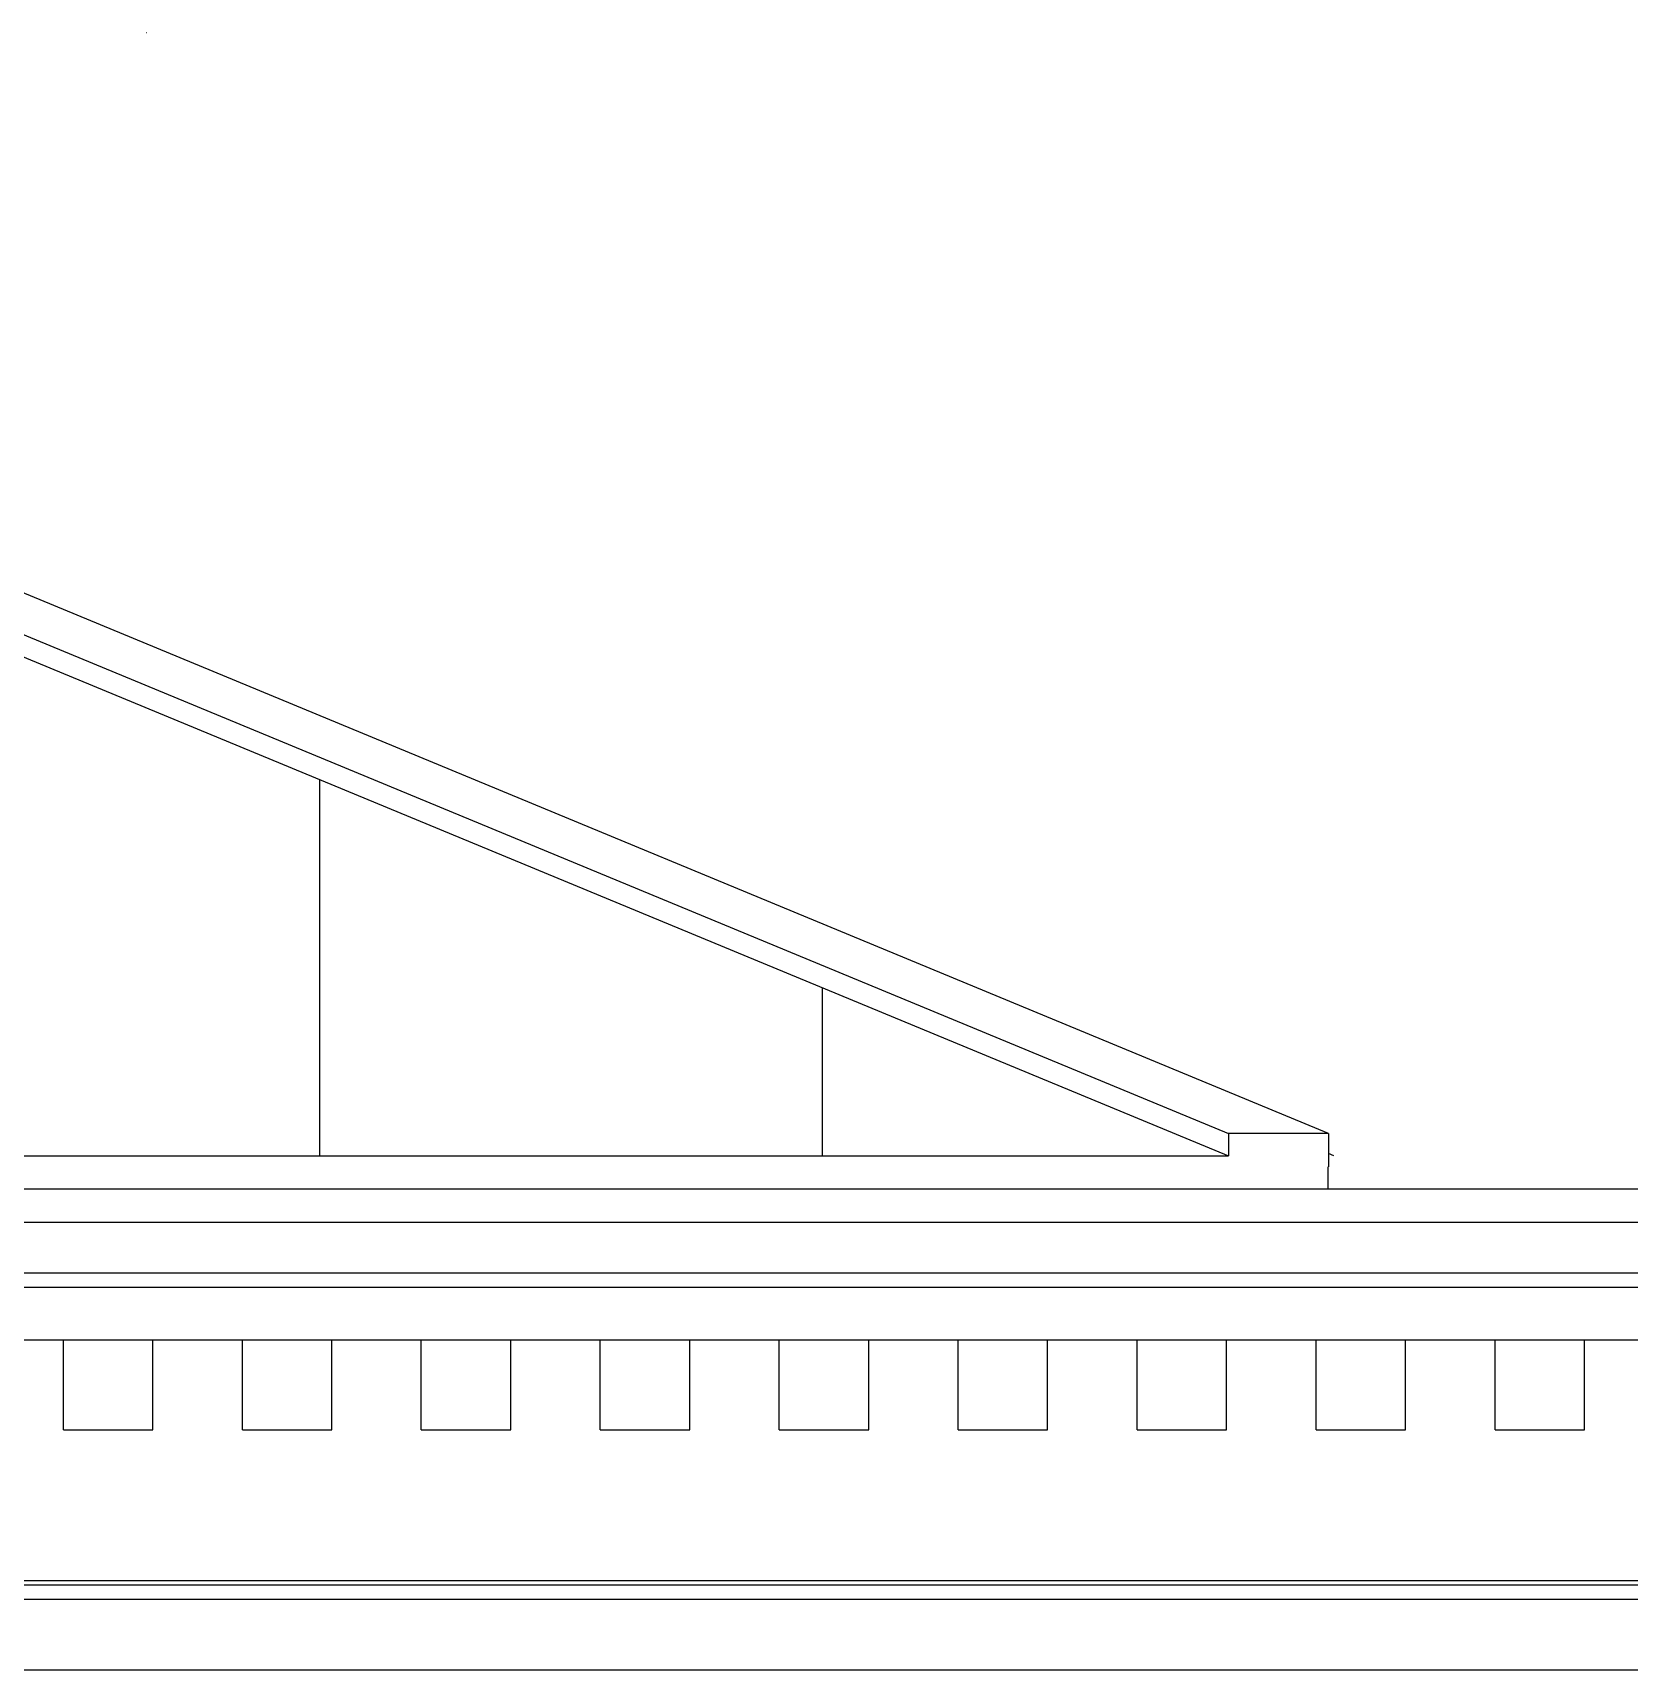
# Model space of a CAD drawing. Header units: millimetres. Extents: x -11840 to 12480, y -4119 to 5972.
# Drawn here: x -6889 to -5460, y -245 to 1221 of the extents above; entities that cross this region are included whole.
import ezdxf

# ---------------------------------------------------------------- set-up
doc = ezdxf.new("R2010")
doc.units = ezdxf.units.MM

msp = doc.modelspace()

# ---------------------------------------------------------------- linework, layer by layer
at = {"color": 140, "true_color": 0x00bfff}
msp.add_line((-6787.2, 1220.8), (-6787.4, 1220.7), dxfattribs=at)
at = {"color": 251, "true_color": 0x666666}
for p, q in [((-5729.6, 235.7), (-7045.9, 780.7)), ((-5729.6, 235.7), (-7045.9, 780.7)), ((-7111.6, 770.9), (-5819.1, 235.7)), ((-7111.6, 770.9), (-5819.1, 235.7)), ((-7111.6, 750.9), (-5819.1, 215.7)), ((-7111.6, 750.9), (-5819.1, 215.7)), ((-6632.2, 215.7), (-6632.2, 552.4)), ((-6182.2, 215.7), (-6182.2, 366.1)), ((-5819.1, 235.7), (-5819.1, 215.7)), ((-5729.6, 235.7), (-5819.1, 235.7)), ((-5819.1, 235.7), (-5819.1, 215.7)), ((-5729.6, 235.7), (-5819.1, 235.7)), ((-5729.6, 235.7), (-5729.6, 205.7)), ((-5729.6, 235.7), (-5729.6, 205.7)), ((-9250.2, 215.7), (-5819.1, 215.7)), ((-9250.2, 215.7), (-5819.1, 215.7)), ((-5729.7, 185.7), (-5729.7, 205.7)), ((-5729.6, 205.7), (-5729.7, 205.7)), ((-5729.7, 185.7), (-5729.7, 205.7)), ((-5729.6, 205.7), (-5729.7, 205.7)), ((-5724.7, 215.7), (-5729.6, 217.8)), ((-5724.7, 215.7), (-5729.6, 217.8)), ((-5724.7, 215.7), (-5729.6, 217.8)), ((-5724.7, 215.7), (-5729.6, 217.8)), ((-5724.7, 215.7), (-5729.6, 217.8)), ((-5724.7, 215.7), (-5729.6, 217.8)), ((-5724.7, 215.7), (-5729.6, 217.8)), ((-4859.7, 155.9), (-10390.3, 155.9)), ((-4859.7, 155.9), (-10390.3, 155.9)), ((-4859.7, 110.7), (-10327.6, 110.7)), ((-4859.7, 110.7), (-10327.6, 110.7)), ((-4859.7, 97.8), (-10327.6, 97.8)), ((-4859.7, 97.8), (-10327.6, 97.8)), ((-5293.2, -168.5), (-10239.2, -168.5)), ((-5293.2, -168.5), (-10239.2, -168.5)), ((-5297.4, -164.7), (-10225.2, -164.7)), ((-5297.4, -164.7), (-10225.2, -164.7)), ((-5282.5, -181.5), (-10239.2, -181.5)), ((-5282.5, -181.5), (-10239.2, -181.5)), ((-5267.2, -244.7), (-10233.2, -244.7)), ((-5267.2, -244.7), (-10233.2, -244.7))]:
    msp.add_line(p, q, dxfattribs=at)
at = {"color": 250, "true_color": 0x333333}
for p, q in [((-4859.7, 185.7), (-10390.3, 185.7)), ((-4859.7, 185.7), (-10390.3, 185.7)), ((-4859.7, 50.6), (-10315.5, 50.6)), ((-4859.7, 50.6), (-10315.5, 50.6))]:
    msp.add_line(p, q, dxfattribs=at)
at = {"color": 253, "true_color": 0x999999}
for p, q in [((-6861.7, -29.4), (-6861.7, 50.6)), ((-6861.7, -29.4), (-6861.7, 50.6)), ((-6781.7, -29.4), (-6781.7, 50.6)), ((-6781.7, -29.4), (-6781.7, 50.6)), ((-6701.5, -29.4), (-6701.5, 50.6)), ((-6701.5, -29.4), (-6701.5, 50.6)), ((-6621.5, -29.4), (-6621.5, 50.6)), ((-6621.5, -29.4), (-6621.5, 50.6)), ((-6541.4, -29.4), (-6541.4, 50.6)), ((-6541.4, -29.4), (-6541.4, 50.6)), ((-6461.4, -29.4), (-6461.4, 50.6)), ((-6461.4, -29.4), (-6461.4, 50.6)), ((-6381.2, -29.4), (-6381.2, 50.6)), ((-6381.2, -29.4), (-6381.2, 50.6)), ((-6301.2, -29.4), (-6301.2, 50.6)), ((-6301.2, -29.4), (-6301.2, 50.6)), ((-6221, -29.4), (-6221, 50.6)), ((-6221, -29.4), (-6221, 50.6)), ((-6141, -29.4), (-6141, 50.6)), ((-6141, -29.4), (-6141, 50.6)), ((-6060.9, -29.4), (-6060.9, 50.6)), ((-6060.9, -29.4), (-6060.9, 50.6)), ((-5980.9, -29.4), (-5980.9, 50.6)), ((-5980.9, -29.4), (-5980.9, 50.6)), ((-5900.7, -29.4), (-5900.7, 50.6)), ((-5900.7, -29.4), (-5900.7, 50.6)), ((-5820.7, -29.4), (-5820.7, 50.6)), ((-5820.7, -29.4), (-5820.7, 50.6)), ((-5740.5, -29.4), (-5740.5, 50.6)), ((-5740.5, -29.4), (-5740.5, 50.6)), ((-5660.5, -29.4), (-5660.5, 50.6)), ((-5660.5, -29.4), (-5660.5, 50.6)), ((-5580.4, -29.4), (-5580.4, 50.6)), ((-5580.4, -29.4), (-5580.4, 50.6)), ((-5500.4, -29.4), (-5500.4, 50.6)), ((-5500.4, -29.4), (-5500.4, 50.6)), ((-6861.7, -29.4), (-6781.7, -29.4)), ((-6861.7, -29.4), (-6781.7, -29.4)), ((-6701.5, -29.4), (-6621.5, -29.4)), ((-6701.5, -29.4), (-6621.5, -29.4)), ((-6541.4, -29.4), (-6461.4, -29.4)), ((-6541.4, -29.4), (-6461.4, -29.4)), ((-6381.2, -29.4), (-6301.2, -29.4)), ((-6381.2, -29.4), (-6301.2, -29.4)), ((-6221, -29.4), (-6141, -29.4)), ((-6221, -29.4), (-6141, -29.4)), ((-6060.9, -29.4), (-5980.9, -29.4)), ((-6060.9, -29.4), (-5980.9, -29.4)), ((-5900.7, -29.4), (-5820.7, -29.4)), ((-5900.7, -29.4), (-5820.7, -29.4)), ((-5740.5, -29.4), (-5660.5, -29.4)), ((-5740.5, -29.4), (-5660.5, -29.4)), ((-5580.4, -29.4), (-5500.4, -29.4)), ((-5580.4, -29.4), (-5500.4, -29.4))]:
    msp.add_line(p, q, dxfattribs=at)

doc.saveas('drawing.dxf')
